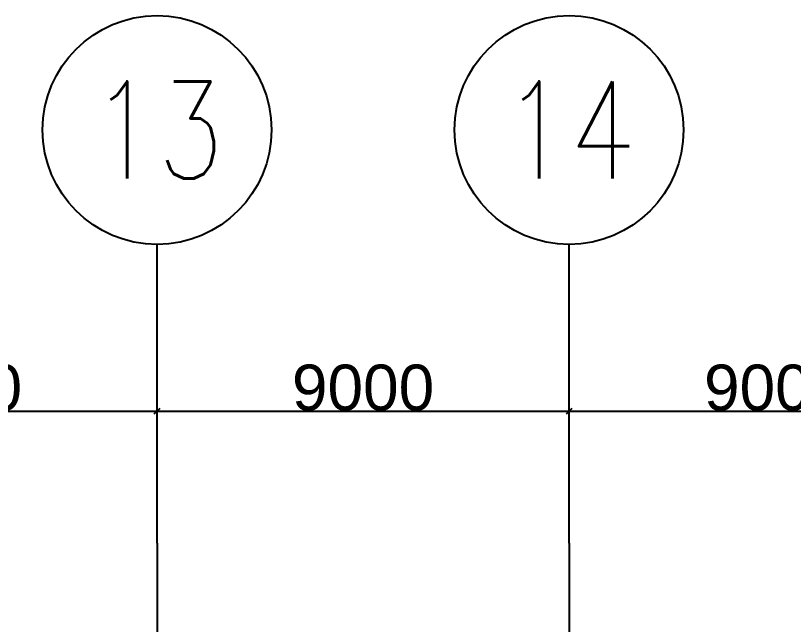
# Model space of a CAD drawing. Header units: inches. Extents: x -449189 to -231461, y -105857 to 48108.
# Drawn here: x -333938 to -316948, y 1411 to 14716 of the extents above; entities that cross this region are included whole.
import ezdxf
from ezdxf.enums import TextEntityAlignment as Align

# ---------------------------------------------------------------- set-up
doc = ezdxf.new("R2010")
doc.units = ezdxf.units.IN
doc.header["$MEASUREMENT"] = 0
for name, color, linetype in [('DIM', 3, 'Continuous'), ('GRID', 8, 'Continuous'), ('WALL', 255, 'Continuous')]:
    doc.layers.add(name, color=color, linetype=linetype)
doc.styles.add('SIMPLEX', font='SIMPLEX.shx', dxfattribs={"width": 0.9, "height": 1000})
doc.styles.get("Standard").update_dxf_attribs({"font": 'arial.ttf'})
doc.dimstyles.new('DIM-200MM', dxfattribs={"dimtxt": 1000, "dimasz": 120, "dimexe": 10, "dimexo": 10, "dimgap": 0.7, "dimtad": 1, "dimdec": 0, "dimrnd": 5, "dimzin": 1, "dimdsep": 46, "dimtxsty": 'Standard', "dimblk": 'OBLIQUE', "dimcen": 0.5, "dimdle": 1, "dimclrd": 256, "dimclre": 256, "dimclrt": 7, "dimaunit": 1, "dimadec": 0, "dimazin": 0, "dimtfac": 1, "dimtdec": 0, "dimtix": 1, "dimtmove": 2, "dimatfit": 3, "dimfxl": 0, "dimtolj": 1, "dimtzin": 1, "dimarcsym": 0})

# ---------------------------------------------------------------- blocks, each defined once
blk = doc.blocks.new('_Oblique')
at = {"color": 0, "linetype": 'ByBlock', "lineweight": -2}
blk.add_line((-0.5, -0.5), (0.5, 0.5), dxfattribs=at)
blk = doc.blocks.new('*D180')
at = {"layer": 'DEFPOINTS', "color": 0, "transparency": 16777216}
for p in [(-339848, 6070), (-330848, 6070), (-330848, 6070)]:
    blk.add_point(p, dxfattribs=at)
at = {"layer": 'DIM', "lineweight": -2, "transparency": 16777216}
for p, q in [((-339849, 6070), (-330847, 6070)), ((-339848, 6070), (-339848, 6060)), ((-330848, 6070), (-330848, 6060))]:
    blk.add_line(p, q, dxfattribs=at)
at = {"layer": 'DIM', "lineweight": -2, "transparency": 16777216, "xscale": 120, "yscale": 120, "zscale": 120, "rotation": 180}
blk.add_blockref('_Oblique', (-339848, 6070), dxfattribs=at)
at = {"layer": 'DIM', "lineweight": -2, "transparency": 16777216, "xscale": 120, "yscale": 120, "zscale": 120}
blk.add_blockref('_Oblique', (-330848, 6070), dxfattribs=at)
at = {"layer": 'DIM', "color": 7, "transparency": 16777216, "insert": (-335348, 6581), "char_height": 1000, "attachment_point": 5}
blk.add_mtext('\\A1;9000', dxfattribs=at)
blk = doc.blocks.new('*D182')
at = {"layer": 'DEFPOINTS', "color": 0, "transparency": 16777216}
for p in [(-330848, 6070), (-321848, 6070), (-321848, 6070)]:
    blk.add_point(p, dxfattribs=at)
at = {"layer": 'DIM', "lineweight": -2, "transparency": 16777216}
for p, q in [((-330849, 6070), (-321847, 6070)), ((-330848, 6070), (-330848, 6060)), ((-321848, 6070), (-321848, 6060))]:
    blk.add_line(p, q, dxfattribs=at)
at = {"layer": 'DIM', "lineweight": -2, "transparency": 16777216, "xscale": 120, "yscale": 120, "zscale": 120, "rotation": 180}
blk.add_blockref('_Oblique', (-330848, 6070), dxfattribs=at)
at = {"layer": 'DIM', "lineweight": -2, "transparency": 16777216, "xscale": 120, "yscale": 120, "zscale": 120}
blk.add_blockref('_Oblique', (-321848, 6070), dxfattribs=at)
at = {"layer": 'DIM', "color": 7, "transparency": 16777216, "insert": (-326348, 6581), "char_height": 1000, "attachment_point": 5}
blk.add_mtext('\\A1;9000', dxfattribs=at)
blk = doc.blocks.new('*D183')
at = {"layer": 'DEFPOINTS', "color": 0, "transparency": 16777216}
for p in [(-321848, 6070), (-312848, 6070), (-312848, 6070)]:
    blk.add_point(p, dxfattribs=at)
at = {"layer": 'DIM', "lineweight": -2, "transparency": 16777216}
for p, q in [((-321849, 6070), (-312847, 6070)), ((-321848, 6070), (-321848, 6060)), ((-312848, 6070), (-312848, 6080))]:
    blk.add_line(p, q, dxfattribs=at)
at = {"layer": 'DIM', "lineweight": -2, "transparency": 16777216, "xscale": 120, "yscale": 120, "zscale": 120, "rotation": 180}
blk.add_blockref('_Oblique', (-321848, 6070), dxfattribs=at)
at = {"layer": 'DIM', "lineweight": -2, "transparency": 16777216, "xscale": 120, "yscale": 120, "zscale": 120}
blk.add_blockref('_Oblique', (-312848, 6070), dxfattribs=at)
at = {"layer": 'DIM', "color": 7, "transparency": 16777216, "insert": (-317348, 6581), "char_height": 1000, "attachment_point": 5}
blk.add_mtext('\\A1;9000', dxfattribs=at)

msp = doc.modelspace()

# ---------------------------------------------------------------- linework, layer by layer
at = {"layer": 'DIM'}
for p, q in [((-330848.203, 3188.9239), (-330848.203, 9715.9834)), ((-321848.203, 3188.9239), (-321848.203, 9715.9834))]:
    msp.add_line(p, q, dxfattribs=at)
for centre in [(-330848.203, 12215.9834), (-321848.203, 12215.9834)]:
    msp.add_circle(centre, 2500, dxfattribs=at)
at = {"layer": 'GRID'}
for p, q in [((-330848.203, 3188.9239), (-330848.203, -66985.2816)), ((-321848.203, 3188.9239), (-321848.203, -66985.2816))]:
    msp.add_line(p, q, dxfattribs=at)

# ---------------------------------------------------------------- texts
at = {"layer": 'WALL', "color": 0, "style": 'SIMPLEX', "width": 0.8}
for s, p in [('13', (-330848.203, 12215.9834)), ('14', (-321848.203, 12215.9834))]:
    msp.add_text(s, height=2125, dxfattribs=at).set_placement(p, align=Align.MIDDLE)

# ---------------------------------------------------------------- dimensions: what is measured, and where the dimension line sits
at = {"layer": 'DIM', "color": 0}
for base, p1, p2, picture, middle in [((-330848.203, 6070.172), (-339848.203, 6070.172), (-330848.203, 6070.172), '*D180', (-335348.203, 6581.445)), ((-321848.203, 6070.172), (-330848.203, 6070.172), (-321848.203, 6070.172), '*D182', (-326348.203, 6581.445)), ((-312848.203, 6070.172), (-321848.203, 6070.172), (-312848.203, 6070.172), '*D183', (-317348.203, 6581.445))]:
    dim = msp.add_linear_dim(base=base, p1=p1, p2=p2, dimstyle='DIM-200MM', dxfattribs=at)
    dim.commit()
    dim.dimension.update_dxf_attribs({"geometry": picture, "text_midpoint": middle})

doc.saveas('drawing.dxf')
